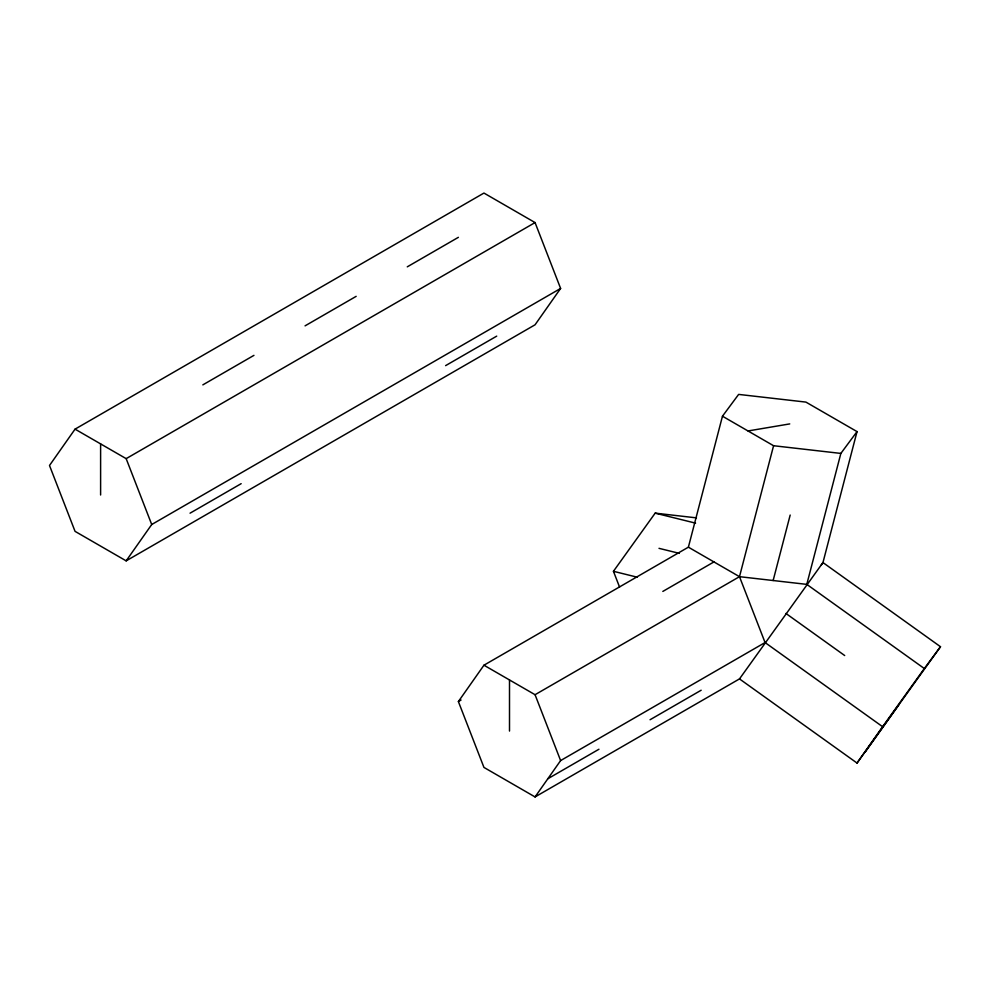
<?xml version="1.0" encoding="UTF-8"?>
<svg xmlns="http://www.w3.org/2000/svg" width="990" height="990" viewBox="0 0 990 990"><rect width="100%" height="100%" fill="white"/><g stroke="black" fill="none" stroke-linecap="round" stroke-linejoin="round"><path stroke-width="1.49" d="M739.493 678.905L857.031 763.055L940.5 646.718L822.962 562.567L739.493 678.905L535.058 796.938L483.949 767.423L458.382 701.563L483.949 665.206L688.384 547.173L722.465 416.208L738.639 394.404L805.922 402.101L857.031 431.603L822.962 562.567L821.205 565.067M857.031 763.055L882.597 726.697L765.06 642.547L739.493 576.675L773.574 445.723L722.465 416.208M773.14 580.524L790.181 515.048M940.5 646.718L924.326 668.535L806.788 584.372L840.857 453.42L857.031 431.603M75.054 429.14L49.5 465.486L75.054 531.358L126.163 560.86L535.058 324.794L560.612 288.437L535.058 222.577L483.949 193.062L75.054 429.14L126.163 458.642L151.718 524.514L126.163 560.86M535.058 796.938L560.612 760.58L765.06 642.547M865.124 752.152L898.771 704.892M619.554 587.058L613.441 571.304L655.17 513.142L696.465 517.869M882.597 726.697L924.326 668.535M202.839 384.875L253.947 355.361M305.056 325.858L356.165 296.344M407.274 266.842L458.382 237.328M126.163 458.642L535.058 222.577M151.718 524.514L560.612 288.437M190.055 513.179L241.164 483.664M445.611 365.632L496.72 336.13M458.382 701.563L461.055 700.017M662.83 591.426L713.938 561.924M483.949 665.206L535.058 694.708L739.493 576.675L806.788 584.372M547.829 778.759L598.938 749.244M650.059 719.742L701.168 690.228M748.019 430.959L789.748 423.906M773.574 445.723L840.857 453.42M655.17 513.142L695.586 523.141M659.006 548.336L679.338 553.361M613.441 571.304L637.387 577.232M688.384 547.173L739.493 576.675M785.924 613.454L844.693 655.541M535.058 694.708L560.612 760.58M509.504 679.957L509.504 731.066M100.609 443.891L100.609 495"/></g></svg>
